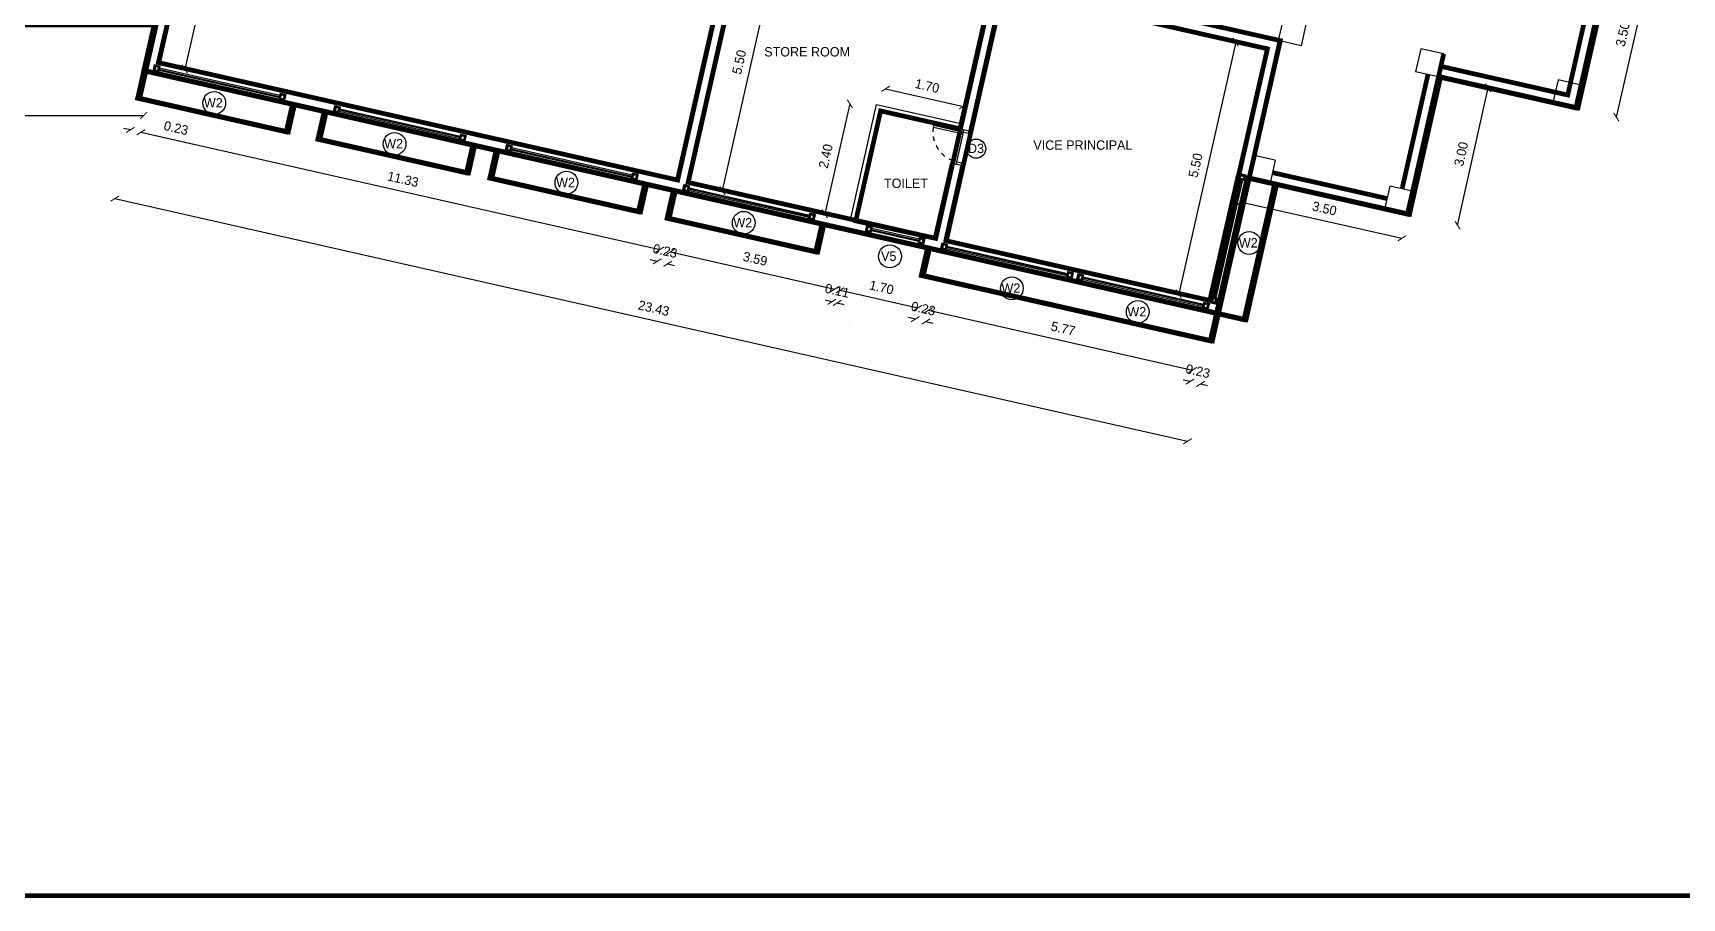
# Model space of a CAD drawing. Header units: metres. Extents: x 6101839 to 6102590, y -6659932 to -6659648.
# Drawn here: x 6102399.93 to 6102435.05, y -6659728.29 to -6659709.86 of the extents above; entities that cross this region are included whole.
import ezdxf

# ---------------------------------------------------------------- set-up
doc = ezdxf.new("R2010")
doc.units = ezdxf.units.M
doc.header["$LTSCALE"] = 500
doc.header["$MEASUREMENT"] = 0
doc.linetypes.add('DASHED2', pattern=[0.375, 0.25, -0.125])
doc.linetypes.add('HIDDEN', pattern=[0.375, 0.25, -0.125])
doc.layers.get('0').update_dxf_attribs({"linetype": 'CONTINUOUS'})
doc.layers.get('Defpoints').update_dxf_attribs({"linetype": 'CONTINUOUS'})
for name, color, linetype in [('above', 250, 'DASHED2'), ('Bldg', 44, 'CONTINUOUS'), ('BLK_1_FLR_2_CARPET_AREA', 25, 'CONTINUOUS'), ('BLK_1_FLR_2_CHAJJA', 6, 'CONTINUOUS'), ('BLK_1_FLR_2_WC_BATH', 223, 'CONTINUOUS'), ('BLK_1_LVL_2_BLDG_FOOT_PRINT', 1, 'CONTINUOUS'), ('DOORTEXT', 13, 'CONTINUOUS'), ('ED', 30, 'CONTINUOUS'), ('FURN1', 252, 'CONTINUOUS'), ('FURNITURE', 252, 'CONTINUOUS'), ('TEXT', 4, 'CONTINUOUS'), ('TITLE', 7, 'CONTINUOUS'), ('W-SCH', 205, 'CONTINUOUS'), ('wall1', 125, 'CONTINUOUS'), ('WINDOWS', 252, 'CONTINUOUS')]:
    doc.layers.add(name, color=color, linetype=linetype)
doc.layers.add('BLK_1_FLR_2_BLT_UP_AREA', color=26, linetype='CONTINUOUS', plot=False)
doc.styles.add('RM', font='GOTHIC.TTF')
doc.styles.add('S2', font='GOTHIC.TTF')
doc.styles.add('USA TEXT', font='GOTHIC.TTF')
doc.dimstyles.new('1-100-ED', dxfattribs={"dimtxt": 0.2, "dimasz": 0.15, "dimexe": 0.18, "dimexo": 0.0625, "dimgap": 0.15, "dimtad": 1, "dimzin": 0, "dimdsep": 46, "dimtxsty": 'USA TEXT', "dimblk": 'ARCHTICK', "dimcen": 0.1, "dimse1": 1, "dimse2": 1, "dimclrd": 256, "dimclrt": 256, "dimadec": 0, "dimazin": 0, "dimtfac": 1, "dimtofl": 0, "dimtmove": 0, "dimatfit": 3, "dimldrblk": 'ARCHTICK', "dimfxl": 0.18, "dimtolj": 1, "dimtzin": 0, "dimarcsym": 0})

# ---------------------------------------------------------------- blocks, each defined once
blk = doc.blocks.new('PIO-DOOR 750')
at = {"layer": 'FURN1'}
for p, q in [((-110, -50), (-110, 0)), ((0, -50), (-110, -50)), ((0, -50), (0, 0)), ((-110, -700), (-110, -750)), ((0, -700), (-110, -700)), ((0, -663), (0, -750)), ((649, -663), (0, -663)), ((649, -700), (0, -700)), ((649, -663), (649, -700))]:
    blk.add_line(p, q, dxfattribs=at)
at = {"layer": 'FURN1', "linetype": 'HIDDEN', "ltscale": 0.5}
blk.add_arc((0, -700), 650, 3.3033, 90.0041, dxfattribs=at)
blk = doc.blocks.new('_ArchTick')
at = {"color": 0, "linetype": 'ByBlock', "const_width": 0.15}
blk.add_lwpolyline([(-0.5, -0.5), (0.5, 0.5)], dxfattribs=at)
blk = doc.blocks.new('*D509')
at = {"layer": 'Defpoints', "color": 0, "transparency": 16777216}
for p in [(6102417.981, -6659711.518), (6102416.793, -6659713.71), (6102417.448, -6659713.859)]:
    blk.add_point(p, dxfattribs=at)
at = {"layer": 'ED', "lineweight": -2, "transparency": 16777216}
blk.add_line((6102417.326, -6659711.369), (6102416.793, -6659713.71), dxfattribs=at)
at = {"layer": 'ED', "lineweight": -2, "transparency": 16777216, "xscale": 0.15, "yscale": 0.15, "zscale": 0.15}
for p, rotation in [((6102417.326, -6659711.369), 77.17391871159901), ((6102416.793, -6659713.71), 257.1739187115991)]:
    blk.add_blockref('_ArchTick', p, dxfattribs=dict(at, rotation=rotation))
at = {"layer": 'ED', "transparency": 16777216, "insert": (6102416.811, -6659712.483), "char_height": 0.2, "attachment_point": 5, "rotation": 77.1739, "style": 'USA TEXT'}
blk.add_mtext('\\A1;2.40', dxfattribs=at)
blk = doc.blocks.new('*D510')
at = {"layer": 'Defpoints', "color": 0, "transparency": 16777216}
for p in [(6102417.981, -6659711.518), (6102419.745, -6659711.423), (6102419.639, -6659711.894)]:
    blk.add_point(p, dxfattribs=at)
at = {"layer": 'ED', "lineweight": -2, "transparency": 16777216}
blk.add_line((6102418.087, -6659711.048), (6102419.745, -6659711.423), dxfattribs=at)
at = {"layer": 'ED', "lineweight": -2, "transparency": 16777216, "xscale": 0.15, "yscale": 0.15, "zscale": 0.15}
for p, rotation in [((6102418.087, -6659711.048), 167.2503667508882), ((6102419.745, -6659711.423), 347.2503667508882)]:
    blk.add_blockref('_ArchTick', p, dxfattribs=dict(at, rotation=rotation))
at = {"layer": 'ED', "transparency": 16777216, "insert": (6102418.973, -6659710.987), "char_height": 0.2, "attachment_point": 5, "rotation": 347.2504, "style": 'USA TEXT'}
blk.add_mtext('\\A1;1.70', dxfattribs=at)
blk = doc.blocks.new('*D511')
at = {"layer": 'Defpoints', "color": 0, "transparency": 16777216}
for p in [(6102415.051, -6659707.678), (6102415.824, -6659707.853), (6102413.837, -6659713.042)]:
    blk.add_point(p, dxfattribs=at)
at = {"layer": 'ED', "lineweight": -2, "transparency": 16777216}
blk.add_line((6102414.61, -6659713.217), (6102415.824, -6659707.853), dxfattribs=at)
at = {"layer": 'ED', "lineweight": -2, "transparency": 16777216, "xscale": 0.15, "yscale": 0.15, "zscale": 0.15}
for p, rotation in [((6102415.824, -6659707.853), 77.2503668076973), ((6102414.61, -6659713.217), 257.2503668076973)]:
    blk.add_blockref('_ArchTick', p, dxfattribs=dict(at, rotation=rotation))
at = {"layer": 'ED', "transparency": 16777216, "insert": (6102414.968, -6659710.478), "char_height": 0.2, "attachment_point": 5, "rotation": 77.2504, "style": 'USA TEXT'}
blk.add_mtext('\\A1;5.50', dxfattribs=at)
blk = doc.blocks.new('*D556')
at = {"layer": 'Defpoints', "color": 0, "transparency": 16777216}
for p in [(6102395.603, -6659709.078), (6102402.284, -6659710.664), (6102402.284, -6659711.616)]:
    blk.add_point(p, dxfattribs=at)
at = {"layer": 'ED', "lineweight": -2, "transparency": 16777216}
blk.add_line((6102395.603, -6659711.616), (6102402.284, -6659711.616), dxfattribs=at)
at = {"layer": 'ED', "lineweight": -2, "transparency": 16777216, "xscale": 0.15, "yscale": 0.15, "zscale": 0.15, "rotation": 180}
blk.add_blockref('_ArchTick', (6102395.603, -6659711.616), dxfattribs=at)
at = {"layer": 'ED', "lineweight": -2, "transparency": 16777216, "xscale": 0.15, "yscale": 0.15, "zscale": 0.15}
blk.add_blockref('_ArchTick', (6102402.284, -6659711.616), dxfattribs=at)
at = {"layer": 'ED', "transparency": 16777216, "insert": (6102398.944, -6659711.361), "char_height": 0.2, "attachment_point": 5, "style": 'USA TEXT'}
blk.add_mtext('\\A1;6.68', dxfattribs=at)
blk = doc.blocks.new('*D558')
at = {"layer": 'Defpoints', "color": 0, "transparency": 16777216}
for p in [(6102403.772, -6659705.126), (6102402.559, -6659710.49), (6102403.159, -6659710.626)]:
    blk.add_point(p, dxfattribs=at)
at = {"layer": 'ED', "lineweight": -2, "transparency": 16777216}
blk.add_line((6102404.372, -6659705.261), (6102403.159, -6659710.626), dxfattribs=at)
at = {"layer": 'ED', "lineweight": -2, "transparency": 16777216, "xscale": 0.15, "yscale": 0.15, "zscale": 0.15}
for p, rotation in [((6102404.372, -6659705.261), 77.26027748724086), ((6102403.159, -6659710.626), 257.2602774872408)]:
    blk.add_blockref('_ArchTick', p, dxfattribs=dict(at, rotation=rotation))
at = {"layer": 'ED', "transparency": 16777216, "insert": (6102403.517, -6659707.887), "char_height": 0.2, "attachment_point": 5, "rotation": 77.2603, "style": 'USA TEXT'}
blk.add_mtext('\\A1;5.50', dxfattribs=at)
blk = doc.blocks.new('*D568')
at = {"layer": 'Defpoints', "color": 0, "transparency": 16777216}
for p in [(6102426.176, -6659710.195), (6102424.33, -6659715.416), (6102424.961, -6659715.559)]:
    blk.add_point(p, dxfattribs=at)
at = {"layer": 'ED', "lineweight": -2, "transparency": 16777216}
blk.add_line((6102425.544, -6659710.052), (6102424.33, -6659715.416), dxfattribs=at)
at = {"layer": 'ED', "lineweight": -2, "transparency": 16777216, "xscale": 0.15, "yscale": 0.15, "zscale": 0.15}
for p, rotation in [((6102425.544, -6659710.052), 77.24045605245341), ((6102424.33, -6659715.416), 257.2404560524534)]:
    blk.add_blockref('_ArchTick', p, dxfattribs=dict(at, rotation=rotation))
at = {"layer": 'ED', "transparency": 16777216, "insert": (6102424.688, -6659712.678), "char_height": 0.2, "attachment_point": 5, "rotation": 77.2405, "style": 'USA TEXT'}
blk.add_mtext('\\A1;5.50', dxfattribs=at)
blk = doc.blocks.new('*D569')
at = {"layer": 'Defpoints', "color": 0, "transparency": 16777216}
for p in [(6102425.788, -6659712.947), (6102429.202, -6659713.719), (6102429.085, -6659714.233)]:
    blk.add_point(p, dxfattribs=at)
at = {"layer": 'ED', "lineweight": -2, "transparency": 16777216}
blk.add_line((6102425.672, -6659713.461), (6102429.085, -6659714.233), dxfattribs=at)
at = {"layer": 'ED', "lineweight": -2, "transparency": 16777216, "xscale": 0.15, "yscale": 0.15, "zscale": 0.15}
for p, rotation in [((6102425.672, -6659713.461), 167.2503667074849), ((6102429.085, -6659714.233), 347.2503667074848)]:
    blk.add_blockref('_ArchTick', p, dxfattribs=dict(at, rotation=rotation))
at = {"layer": 'ED', "transparency": 16777216, "insert": (6102427.435, -6659713.598), "char_height": 0.2, "attachment_point": 5, "rotation": 347.2504, "style": 'USA TEXT'}
blk.add_mtext('\\A1;3.50', dxfattribs=at)
blk = doc.blocks.new('*D571')
at = {"layer": 'Defpoints', "color": 0, "transparency": 16777216}
for p in [(6102433.562, -6659708.042), (6102432.79, -6659711.455), (6102433.651, -6659711.65)]:
    blk.add_point(p, dxfattribs=at)
at = {"layer": 'ED', "lineweight": -2, "transparency": 16777216}
blk.add_line((6102434.424, -6659708.237), (6102433.651, -6659711.65), dxfattribs=at)
at = {"layer": 'ED', "lineweight": -2, "transparency": 16777216, "xscale": 0.15, "yscale": 0.15, "zscale": 0.15}
for p, rotation in [((6102434.424, -6659708.237), 77.2503667703297), ((6102433.651, -6659711.65), 257.2503667703297)]:
    blk.add_blockref('_ArchTick', p, dxfattribs=dict(at, rotation=rotation))
at = {"layer": 'ED', "transparency": 16777216, "insert": (6102433.789, -6659709.887), "char_height": 0.2, "attachment_point": 5, "rotation": 77.2504, "style": 'USA TEXT'}
blk.add_mtext('\\A1;3.50', dxfattribs=at)
blk = doc.blocks.new('*D572')
at = {"layer": 'Defpoints', "color": 0, "transparency": 16777216}
for p in [(6102429.851, -6659710.791), (6102430.921, -6659711.028), (6102429.202, -6659713.719)]:
    blk.add_point(p, dxfattribs=at)
at = {"layer": 'ED', "lineweight": -2, "transparency": 16777216}
blk.add_line((6102430.271, -6659713.957), (6102430.921, -6659711.028), dxfattribs=at)
at = {"layer": 'ED', "lineweight": -2, "transparency": 16777216, "xscale": 0.15, "yscale": 0.15, "zscale": 0.15}
for p, rotation in [((6102430.921, -6659711.028), 77.48922612891221), ((6102430.271, -6659713.957), 257.4892261289122)]:
    blk.add_blockref('_ArchTick', p, dxfattribs=dict(at, rotation=rotation))
at = {"layer": 'ED', "transparency": 16777216, "insert": (6102430.347, -6659712.437), "char_height": 0.2, "attachment_point": 5, "rotation": 77.4892, "style": 'USA TEXT'}
blk.add_mtext('\\A1;3.00', dxfattribs=at)
blk = doc.blocks.new('*D615')
at = {"layer": 'Defpoints', "color": 0, "transparency": 16777216}
for p in [(6102402.446, -6659709.949), (6102402.67, -6659710), (6102402.224, -6659711.974)]:
    blk.add_point(p, dxfattribs=at)
at = {"layer": 'ED', "lineweight": -2, "transparency": 16777216}
for p, q in [((6102402, -6659711.923), (6102401.853, -6659711.89)), ((6102402.224, -6659711.974), (6102403.317, -6659712.221))]:
    blk.add_line(p, q, dxfattribs=at)
at = {"layer": 'ED', "lineweight": -2, "transparency": 16777216, "xscale": 0.15, "yscale": 0.15, "zscale": 0.15}
for p, rotation in [((6102402, -6659711.923), 347.2602781145286), ((6102402.224, -6659711.974), 167.2602781145286)]:
    blk.add_blockref('_ArchTick', p, dxfattribs=dict(at, rotation=rotation))
at = {"layer": 'ED', "transparency": 16777216, "insert": (6102402.973, -6659711.882), "char_height": 0.2, "attachment_point": 5, "rotation": 347.2603, "style": 'USA TEXT'}
blk.add_mtext('\\A1;0.23', dxfattribs=at)
blk = doc.blocks.new('*D616')
at = {"layer": 'Defpoints', "color": 0, "transparency": 16777216}
for p in [(6102402.67, -6659710), (6102413.728, -6659712.485), (6102413.278, -6659714.473)]:
    blk.add_point(p, dxfattribs=at)
at = {"layer": 'ED', "lineweight": -2, "transparency": 16777216}
blk.add_line((6102402.224, -6659711.974), (6102413.278, -6659714.473), dxfattribs=at)
at = {"layer": 'ED', "lineweight": -2, "transparency": 16777216, "xscale": 0.15, "yscale": 0.15, "zscale": 0.15}
for p, rotation in [((6102402.224, -6659711.974), 167.2602844146399), ((6102413.278, -6659714.473), 347.2602844146398)]:
    blk.add_blockref('_ArchTick', p, dxfattribs=dict(at, rotation=rotation))
at = {"layer": 'ED', "transparency": 16777216, "insert": (6102407.807, -6659712.975), "char_height": 0.2, "attachment_point": 5, "rotation": 347.2603, "style": 'USA TEXT'}
blk.add_mtext('\\A1;11.33', dxfattribs=at)
blk = doc.blocks.new('*D617')
at = {"layer": 'Defpoints', "color": 0, "transparency": 16777216}
for p in [(6102413.728, -6659712.485), (6102413.943, -6659712.575), (6102413.445, -6659714.776)]:
    blk.add_point(p, dxfattribs=at)
at = {"layer": 'ED', "lineweight": -2, "transparency": 16777216}
for p, q in [((6102413.221, -6659714.725), (6102413.075, -6659714.692)), ((6102413.445, -6659714.776), (6102413.592, -6659714.809))]:
    blk.add_line(p, q, dxfattribs=at)
at = {"layer": 'ED', "lineweight": -2, "transparency": 16777216, "xscale": 0.15, "yscale": 0.15, "zscale": 0.15}
for p, rotation in [((6102413.221, -6659714.725), 347.2602844146398), ((6102413.445, -6659714.776), 167.2602844146399)]:
    blk.add_blockref('_ArchTick', p, dxfattribs=dict(at, rotation=rotation))
at = {"layer": 'ED', "transparency": 16777216, "insert": (6102413.389, -6659714.502), "char_height": 0.2, "attachment_point": 5, "rotation": 347.2603, "style": 'USA TEXT'}
blk.add_mtext('\\A1;0.23', dxfattribs=at)
blk = doc.blocks.new('*D618')
at = {"layer": 'Defpoints', "color": 0, "transparency": 16777216}
for p in [(6102413.943, -6659712.575), (6102417.379, -6659713.657), (6102417.004, -6659715.315)]:
    blk.add_point(p, dxfattribs=at)
at = {"layer": 'ED', "lineweight": -2, "transparency": 16777216}
blk.add_line((6102413.502, -6659714.524), (6102417.004, -6659715.315), dxfattribs=at)
at = {"layer": 'ED', "lineweight": -2, "transparency": 16777216, "xscale": 0.15, "yscale": 0.15, "zscale": 0.15}
for p, rotation in [((6102413.502, -6659714.524), 167.2602844146399), ((6102417.004, -6659715.315), 347.2602844146398)]:
    blk.add_blockref('_ArchTick', p, dxfattribs=dict(at, rotation=rotation))
at = {"layer": 'ED', "transparency": 16777216, "insert": (6102415.309, -6659714.671), "char_height": 0.2, "attachment_point": 5, "rotation": 347.2603, "style": 'USA TEXT'}
blk.add_mtext('\\A1;3.59', dxfattribs=at)
blk = doc.blocks.new('*D619')
at = {"layer": 'Defpoints', "color": 0, "transparency": 16777216}
for p in [(6102417.379, -6659713.657), (6102417.477, -6659713.746), (6102417.055, -6659715.611)]:
    blk.add_point(p, dxfattribs=at)
at = {"layer": 'ED', "lineweight": -2, "transparency": 16777216}
for p, q in [((6102416.943, -6659715.585), (6102416.797, -6659715.552)), ((6102417.055, -6659715.611), (6102417.201, -6659715.644))]:
    blk.add_line(p, q, dxfattribs=at)
at = {"layer": 'ED', "lineweight": -2, "transparency": 16777216, "xscale": 0.15, "yscale": 0.15, "zscale": 0.15}
for p, rotation in [((6102416.943, -6659715.585), 347.2602844146398), ((6102417.055, -6659715.611), 167.2602844146399)]:
    blk.add_blockref('_ArchTick', p, dxfattribs=dict(at, rotation=rotation))
at = {"layer": 'ED', "transparency": 16777216, "insert": (6102417.055, -6659715.349), "char_height": 0.2, "attachment_point": 5, "rotation": 347.2603, "style": 'USA TEXT'}
blk.add_mtext('\\A1;0.11', dxfattribs=at)
blk = doc.blocks.new('*D620')
at = {"layer": 'Defpoints', "color": 0, "transparency": 16777216}
for p in [(6102417.477, -6659713.746), (6102419.209, -6659713.791), (6102418.774, -6659715.716)]:
    blk.add_point(p, dxfattribs=at)
at = {"layer": 'ED', "lineweight": -2, "transparency": 16777216}
blk.add_line((6102417.116, -6659715.341), (6102418.774, -6659715.716), dxfattribs=at)
at = {"layer": 'ED', "lineweight": -2, "transparency": 16777216, "xscale": 0.15, "yscale": 0.15, "zscale": 0.15}
for p, rotation in [((6102417.116, -6659715.341), 167.2602844146399), ((6102418.774, -6659715.716), 347.2602844146398)]:
    blk.add_blockref('_ArchTick', p, dxfattribs=dict(at, rotation=rotation))
at = {"layer": 'ED', "transparency": 16777216, "insert": (6102418.001, -6659715.279), "char_height": 0.2, "attachment_point": 5, "rotation": 347.2603, "style": 'USA TEXT'}
blk.add_mtext('\\A1;1.70', dxfattribs=at)
blk = doc.blocks.new('*D621')
at = {"layer": 'Defpoints', "color": 0, "transparency": 16777216}
for p in [(6102419.209, -6659713.791), (6102419.427, -6659713.874), (6102418.945, -6659716.006)]:
    blk.add_point(p, dxfattribs=at)
at = {"layer": 'ED', "lineweight": -2, "transparency": 16777216}
for p, q in [((6102418.72, -6659715.955), (6102418.574, -6659715.922)), ((6102418.945, -6659716.006), (6102419.091, -6659716.039))]:
    blk.add_line(p, q, dxfattribs=at)
at = {"layer": 'ED', "lineweight": -2, "transparency": 16777216, "xscale": 0.15, "yscale": 0.15, "zscale": 0.15}
for p, rotation in [((6102418.72, -6659715.955), 347.2602844146398), ((6102418.945, -6659716.006), 167.2602844146399)]:
    blk.add_blockref('_ArchTick', p, dxfattribs=dict(at, rotation=rotation))
at = {"layer": 'ED', "transparency": 16777216, "insert": (6102418.889, -6659715.731), "char_height": 0.2, "attachment_point": 5, "rotation": 347.2603, "style": 'USA TEXT'}
blk.add_mtext('\\A1;0.23', dxfattribs=at)
blk = doc.blocks.new('*D622')
at = {"layer": 'Defpoints', "color": 0, "transparency": 16777216}
for p in [(6102419.422, -6659713.893), (6102424.95, -6659715.607), (6102424.626, -6659717.039)]:
    blk.add_point(p, dxfattribs=at)
at = {"layer": 'ED', "lineweight": -2, "transparency": 16777216}
blk.add_line((6102418.999, -6659715.766), (6102424.626, -6659717.039), dxfattribs=at)
at = {"layer": 'ED', "lineweight": -2, "transparency": 16777216, "xscale": 0.15, "yscale": 0.15, "zscale": 0.15}
for p, rotation in [((6102418.999, -6659715.766), 167.2602844146399), ((6102424.626, -6659717.039), 347.2602844146398)]:
    blk.add_blockref('_ArchTick', p, dxfattribs=dict(at, rotation=rotation))
at = {"layer": 'ED', "transparency": 16777216, "insert": (6102421.868, -6659716.156), "char_height": 0.2, "attachment_point": 5, "rotation": 347.2603, "style": 'USA TEXT'}
blk.add_mtext('\\A1;5.77', dxfattribs=at)
blk = doc.blocks.new('*D623')
at = {"layer": 'Defpoints', "color": 0, "transparency": 16777216}
for p in [(6102424.95, -6659715.607), (6102425.172, -6659715.668), (6102424.795, -6659717.337)]:
    blk.add_point(p, dxfattribs=at)
at = {"layer": 'ED', "lineweight": -2, "transparency": 16777216}
for p, q in [((6102424.57, -6659717.287), (6102424.424, -6659717.253)), ((6102424.795, -6659717.337), (6102424.941, -6659717.37))]:
    blk.add_line(p, q, dxfattribs=at)
at = {"layer": 'ED', "lineweight": -2, "transparency": 16777216, "xscale": 0.15, "yscale": 0.15, "zscale": 0.15}
for p, rotation in [((6102424.57, -6659717.287), 347.2602844146398), ((6102424.795, -6659717.337), 167.2602844146399)]:
    blk.add_blockref('_ArchTick', p, dxfattribs=dict(at, rotation=rotation))
at = {"layer": 'ED', "transparency": 16777216, "insert": (6102424.739, -6659717.063), "char_height": 0.2, "attachment_point": 5, "rotation": 347.2603, "style": 'USA TEXT'}
blk.add_mtext('\\A1;0.23', dxfattribs=at)
blk = doc.blocks.new('*D624')
at = {"layer": 'Defpoints', "color": 0, "transparency": 16777216}
for p in [(6102402.284, -6659710.664), (6102425.135, -6659715.834), (6102424.518, -6659718.557)]:
    blk.add_point(p, dxfattribs=at)
at = {"layer": 'ED', "lineweight": -2, "transparency": 16777216}
blk.add_line((6102401.668, -6659713.387), (6102424.518, -6659718.557), dxfattribs=at)
at = {"layer": 'ED', "lineweight": -2, "transparency": 16777216, "xscale": 0.15, "yscale": 0.15, "zscale": 0.15}
for p, rotation in [((6102401.668, -6659713.387), 167.2503667747731), ((6102424.518, -6659718.557), 347.250366774773)]:
    blk.add_blockref('_ArchTick', p, dxfattribs=dict(at, rotation=rotation))
at = {"layer": 'ED', "transparency": 16777216, "insert": (6102413.149, -6659715.723), "char_height": 0.2, "attachment_point": 5, "rotation": 347.2504, "style": 'USA TEXT'}
blk.add_mtext('\\A1;23.43', dxfattribs=at)

msp = doc.modelspace()

# ---------------------------------------------------------------- linework, layer by layer
at = {"layer": 'above', "const_width": 0.1}
for points in [[(6102402.28661, -6659710.66433), (6102402.15429, -6659711.24956), (6102405.31907, -6659711.96576), (6102405.45134, -6659711.38063)], [(6102406.12616, -6659711.53852), (6102405.99385, -6659712.12375), (6102409.15862, -6659712.83995), (6102409.2909, -6659712.25482)], [(6102409.78754, -6659712.36701), (6102409.65523, -6659712.95224), (6102412.82, -6659713.66844), (6102412.95228, -6659713.08331)], [(6102425.13444, -6659715.83404), (6102425.71927, -6659715.96812), (6102426.37673, -6659713.06224)], [(6102413.56342, -6659713.22167), (6102413.4311, -6659713.8069), (6102416.59588, -6659714.5231), (6102416.72815, -6659713.93797)], [(6102418.97859, -6659714.44122), (6102418.84618, -6659715.02643), (6102425.00198, -6659716.41923), (6102425.13439, -6659715.83402)]]:
    msp.add_lwpolyline(points, dxfattribs=at)
at = {"layer": 'Bldg', "linetype": 'ByBlock'}
for p, q in [((6102417.33833, -6659713.83624), (6102417.89389, -6659711.38091)), ((6102417.45043, -6659713.8619), (6102417.98068, -6659711.51845)), ((6102417.89389, -6659711.38091), (6102419.66414, -6659711.78146)), ((6102417.98068, -6659711.51845), (6102419.63876, -6659711.89363))]:
    msp.add_line(p, q, dxfattribs=at)
at = {"layer": 'BLK_1_FLR_2_BLT_UP_AREA', "color": 26, "linetype": 'Continuous', "const_width": 0.1}
msp.add_lwpolyline([(6102414.30791, -6659681.23752), (6102414.30791, -6659688.97752), (6102415.87087, -6659688.97752), (6102416.63732, -6659685.59023), (6102422.3888, -6659685.59023), (6102422.3888, -6659693.01617), (6102429.95526, -6659694.72806), (6102429.25345, -6659697.82968), (6102432.66736, -6659698.60215), (6102430.68114, -6659707.38024), (6102433.60717, -6659708.04232), (6102432.83476, -6659711.45602), (6102429.90872, -6659710.79395), (6102429.24665, -6659713.71998), (6102425.83295, -6659712.94756), (6102425.17878, -6659715.83451), (6102402.32922, -6659710.66434), (6102402.54977, -6659709.68953), (6102395.64791, -6659709.68953)], dxfattribs=at)
at = {"layer": 'BLK_1_FLR_2_CARPET_AREA', "color": 15, "linetype": 'Continuous', "const_width": 0.1}
msp.add_lwpolyline([(6102433.60717, -6659708.04232), (6102432.83476, -6659711.45602), (6102429.89653, -6659710.79119), (6102429.24665, -6659713.71998), (6102425.83292, -6659712.9477), (6102426.49576, -6659710.02169), (6102403.64432, -6659704.85164)], dxfattribs=at)
for points in [[(6102413.65799, -6659712.99181), (6102414.87179, -6659707.62742), (6102411.42295, -6659706.84705), (6102411.47365, -6659706.62299), (6102409.52294, -6659706.18125), (6102409.47195, -6659706.4056), (6102408.49692, -6659706.18498), (6102408.5476, -6659705.96099), (6102406.59663, -6659705.52041), (6102406.54614, -6659705.74358), (6102403.81719, -6659705.12659), (6102402.60442, -6659710.49072)], [(6102419.15414, -6659714.23501), (6102420.36785, -6659708.87102), (6102417.66635, -6659708.26104), (6102417.71735, -6659708.03561), (6102415.76638, -6659707.59503), (6102415.71584, -6659707.81841), (6102415.09612, -6659707.67818), (6102413.88232, -6659713.04257)], [(6102425.00589, -6659715.55951), (6102419.37847, -6659714.28577), (6102420.59218, -6659708.92178), (6102421.56809, -6659709.14216), (6102421.61868, -6659708.91816), (6102423.56932, -6659709.35953), (6102423.51868, -6659709.58396), (6102426.22051, -6659710.19579)]]:
    msp.add_lwpolyline(points, close=True, dxfattribs=at)
at = {"layer": 'BLK_1_FLR_2_CHAJJA', "linetype": 'Continuous', "const_width": 0.1}
for points in [[(6102405.36411, -6659711.96632), (6102405.49759, -6659711.3816), (6102402.33144, -6659710.66577), (6102402.19933, -6659711.25012)], [(6102406.03889, -6659712.12431), (6102406.17247, -6659711.53395), (6102409.33594, -6659712.25538), (6102409.20366, -6659712.84051)], [(6102409.70027, -6659712.95279), (6102409.83385, -6659712.36241), (6102413.00082, -6659713.079), (6102412.86719, -6659713.66949)], [(6102425.17863, -6659715.83448), (6102425.76467, -6659715.96707), (6102426.41787, -6659713.08003), (6102425.83292, -6659712.9477)], [(6102413.4762, -6659713.80718), (6102413.60845, -6659713.22223), (6102416.77319, -6659713.93853), (6102416.64092, -6659714.52366)], [(6102419.02362, -6659714.4418), (6102418.89122, -6659715.02699), (6102425.04702, -6659716.41979), (6102425.17863, -6659715.83448)]]:
    msp.add_lwpolyline(points, close=True, dxfattribs=at)
at = {"layer": 'BLK_1_FLR_2_WC_BATH', "linetype": 'Continuous', "const_width": 0.1}
msp.add_lwpolyline([(6102417.45043, -6659713.8619), (6102417.98068, -6659711.51845), (6102419.68173, -6659711.90335), (6102419.15432, -6659714.23505)], close=True, dxfattribs=at)
at = {"layer": 'BLK_1_LVL_2_BLDG_FOOT_PRINT', "ltscale": 400, "const_width": 0.1}
msp.add_lwpolyline([(6102397.98351, -6659674.67662), (6102401.07288, -6659674.67662), (6102401.07288, -6659670.99896), (6102412.91469, -6659678.83696), (6102414.26286, -6659678.83743), (6102414.26288, -6659688.97696), (6102415.82583, -6659688.97696), (6102416.59228, -6659685.58967), (6102422.34376, -6659685.58967), (6102422.34376, -6659693.01561), (6102429.91022, -6659694.72749), (6102429.20842, -6659697.82912), (6102432.62233, -6659698.60159), (6102430.6361, -6659707.37968), (6102433.56214, -6659708.04176), (6102432.78972, -6659711.45546), (6102429.86369, -6659710.79338), (6102429.20161, -6659713.71942), (6102425.78791, -6659712.947), (6102425.13374, -6659715.83395), (6102402.28418, -6659710.66378), (6102402.50473, -6659709.68897), (6102395.60287, -6659709.68897)], dxfattribs=at)
at = {"layer": 'ED', "linetype": 'ByBlock'}
msp.add_line((6102419.60128, -6659712.60284), (6102419.74477, -6659711.96888), dxfattribs=at)
at = {"layer": 'FURN1', "const_width": 0.1}
for points in [[(6102402.53796, -6659710.58483), (6102402.58673, -6659710.59587), (6102402.57569, -6659710.64464), (6102402.52693, -6659710.6336)], [(6102405.26892, -6659711.20276), (6102405.22016, -6659711.19173), (6102405.20912, -6659711.2405), (6102405.25789, -6659711.25153)], [(6102406.3782, -6659711.456), (6102406.42697, -6659711.46703), (6102406.41593, -6659711.5158), (6102406.36717, -6659711.50476)], [(6102409.10917, -6659712.07393), (6102409.0604, -6659712.06289), (6102409.04937, -6659712.11166), (6102409.09813, -6659712.1227)], [(6102410.03994, -6659712.28287), (6102410.08871, -6659712.2939), (6102410.07768, -6659712.34267), (6102410.02891, -6659712.33163)], [(6102412.77091, -6659712.9008), (6102412.72214, -6659712.88976), (6102412.71111, -6659712.93853), (6102412.75987, -6659712.94956)], [(6102425.66194, -6659712.90044), (6102425.65091, -6659712.94921), (6102425.69967, -6659712.96024), (6102425.71071, -6659712.91147)], [(6102413.81582, -6659713.13753), (6102413.86459, -6659713.14856), (6102413.85355, -6659713.19733), (6102413.80478, -6659713.18629)], [(6102416.54678, -6659713.75546), (6102416.49802, -6659713.74442), (6102416.48698, -6659713.79319), (6102416.53575, -6659713.80423)], [(6102417.69989, -6659714.05496), (6102417.74745, -6659714.06572), (6102417.75821, -6659714.01815), (6102417.71065, -6659714.00739)], [(6102418.8706, -6659714.31969), (6102418.82303, -6659714.30893), (6102418.83379, -6659714.26136), (6102418.88136, -6659714.27212)], [(6102419.31225, -6659714.38035), (6102419.36101, -6659714.39139), (6102419.34998, -6659714.44016), (6102419.30121, -6659714.42912)], [(6102422.04321, -6659714.99828), (6102421.99444, -6659714.98725), (6102421.98341, -6659715.03602), (6102422.03217, -6659715.04705)], [(6102422.20847, -6659715.03568), (6102422.25724, -6659715.04672), (6102422.2462, -6659715.09549), (6102422.19743, -6659715.08445)], [(6102425.05558, -6659715.58038), (6102425.06662, -6659715.53161), (6102425.11539, -6659715.54265), (6102425.10435, -6659715.59141)], [(6102424.93943, -6659715.65361), (6102424.89067, -6659715.64258), (6102424.87963, -6659715.69135), (6102424.9284, -6659715.70238)]]:
    msp.add_lwpolyline(points, close=True, dxfattribs=at)
at = {"layer": 'FURNITURE', "linetype": 'ByBlock', "ltscale": 0.2}
for p, q in [((6102402.57569, -6659710.64464), (6102405.20851, -6659711.24037)), ((6102402.58673, -6659710.59587), (6102405.22016, -6659711.19173)), ((6102406.41593, -6659711.5158), (6102409.04875, -6659712.11153)), ((6102406.42697, -6659711.46703), (6102409.0604, -6659712.06289)), ((6102410.08871, -6659712.2939), (6102412.72214, -6659712.88976)), ((6102410.07768, -6659712.34267), (6102412.7105, -6659712.9384)), ((6102425.05502, -6659715.58263), (6102425.65091, -6659712.94921)), ((6102425.10379, -6659715.59367), (6102425.69954, -6659712.96085)), ((6102413.85355, -6659713.19733), (6102416.48637, -6659713.79306)), ((6102413.86459, -6659713.14856), (6102416.49802, -6659713.74442)), ((6102418.82303, -6659714.30893), (6102417.74745, -6659714.06572)), ((6102418.83379, -6659714.26136), (6102417.75821, -6659714.01815)), ((6102419.34998, -6659714.44016), (6102421.9828, -6659715.03589)), ((6102419.36101, -6659714.39139), (6102421.99444, -6659714.98725)), ((6102422.2462, -6659715.09549), (6102424.87902, -6659715.69121)), ((6102422.25724, -6659715.04671), (6102424.89067, -6659715.64258))]:
    msp.add_line(p, q, dxfattribs=at)
at = {"layer": 'FURNITURE', "color": 4, "linetype": 'ByBlock', "ltscale": 0.2}
for p, q in [((6102402.58121, -6659710.62025), (6102405.21464, -6659711.21612)), ((6102406.42145, -6659711.49142), (6102409.05488, -6659712.08728)), ((6102410.08319, -6659712.31828), (6102412.71662, -6659712.91415)), ((6102425.09096, -6659715.53712), (6102425.6753, -6659712.95472)), ((6102413.85907, -6659713.17295), (6102416.4925, -6659713.76881)), ((6102418.82782, -6659714.28501), (6102417.75283, -6659714.04194)), ((6102419.35549, -6659714.41577), (6102421.98892, -6659715.01164)), ((6102422.25172, -6659715.0711), (6102424.88515, -6659715.66697))]:
    msp.add_line(p, q, dxfattribs=at)
at = {"layer": 'TITLE', "color": 12, "const_width": 0.1}
msp.add_lwpolyline([(6102328.47514, -6659728.23897), (6102455.96321, -6659728.23897), (6102455.96321, -6659648.34397), (6102328.47514, -6659648.34397)], close=True, dxfattribs=at)
at = {"layer": 'W-SCH'}
for centre, radius in [((6102403.78705, -6659711.34959), 0.24242), ((6102407.6273, -6659712.22076), 0.24242), ((6102420.01592, -6659712.32366), 0.20375), ((6102411.28904, -6659713.04763), 0.24242), ((6102415.06491, -6659713.90229), 0.24242), ((6102425.83243, -6659714.33267), 0.24242), ((6102418.17938, -6659714.61721), 0.24242), ((6102420.77573, -6659715.29823), 0.24242), ((6102423.45756, -6659715.80044), 0.24242)]:
    msp.add_circle(centre, radius, dxfattribs=at)
at = {"layer": 'wall1', "linetype": 'ByBlock'}
for p, q in [((6102403.5994, -6659704.85056), (6102402.28418, -6659710.66378)), ((6102403.77225, -6659705.12556), (6102402.55938, -6659710.49016)), ((6102414.49572, -6659709.08988), (6102413.61295, -6659712.99125)), ((6102414.72005, -6659709.14064), (6102413.83728, -6659713.04201)), ((6102419.63876, -6659711.89363), (6102420.32282, -6659708.87046)), ((6102419.86309, -6659711.94439), (6102420.54715, -6659708.92122)), ((6102423.52428, -6659709.35897), (6102426.45072, -6659710.02113)), ((6102423.47365, -6659709.5834), (6102426.17558, -6659710.19476)), ((6102426.17558, -6659710.19476), (6102425.56822, -6659712.87685)), ((6102426.45072, -6659710.02113), (6102425.79349, -6659712.92345)), ((6102402.55938, -6659710.49016), (6102402.50862, -6659710.71449)), ((6102402.55938, -6659710.49016), (6102413.61295, -6659712.99125)), ((6102402.28418, -6659710.66378), (6102413.80338, -6659713.27101)), ((6102405.29034, -6659711.1081), (6102405.23958, -6659711.33242)), ((6102406.39962, -6659711.36132), (6102406.34886, -6659711.58565)), ((6102409.13059, -6659711.97926), (6102409.07983, -6659712.20359)), ((6102419.63876, -6659711.89363), (6102419.86309, -6659711.94439)), ((6102419.86309, -6659711.94439), (6102419.88847, -6659711.83222)), ((6102410.06136, -6659712.18819), (6102410.01061, -6659712.41252)), ((6102419.1091, -6659714.23445), (6102419.47325, -6659712.62514)), ((6102419.33343, -6659714.28521), (6102419.69757, -6659712.67589)), ((6102419.47325, -6659712.62514), (6102419.69757, -6659712.67589)), ((6102412.79233, -6659712.80613), (6102412.74157, -6659713.03046)), ((6102413.83724, -6659713.04285), (6102413.78648, -6659713.26718)), ((6102425.56727, -6659712.87902), (6102425.7916, -6659712.92978)), ((6102416.5682, -6659713.66079), (6102416.51744, -6659713.88512)), ((6102416.56838, -6659713.65998), (6102417.72914, -6659713.9257)), ((6102416.51745, -6659713.88512), (6102417.67904, -6659714.1471)), ((6102417.67904, -6659714.1471), (6102417.7298, -6659713.92277)), ((6102418.84971, -6659714.41199), (6102418.90047, -6659714.18766)), ((6102418.84971, -6659714.41199), (6102419.28285, -6659714.51)), ((6102418.90047, -6659714.18766), (6102419.1091, -6659714.23445)), ((6102419.33367, -6659714.28568), (6102419.28291, -6659714.51001)), ((6102422.06463, -6659714.90362), (6102422.01387, -6659715.12794)), ((6102422.01387, -6659715.12794), (6102422.17907, -6659715.16533)), ((6102422.06468, -6659714.90363), (6102422.22989, -6659714.94101)), ((6102422.22989, -6659714.94101), (6102422.17913, -6659715.16534)), ((6102424.96085, -6659715.55894), (6102424.91009, -6659715.78327)), ((6102424.91009, -6659715.78327), (6102425.1345, -6659715.83412)), ((6102424.96091, -6659715.55896), (6102425.18524, -6659715.60972)), ((6102425.18519, -6659715.60971), (6102425.1345, -6659715.83412)), ((6102417.30359, -6659716.04534), (6102417.30359, -6659716.04534))]:
    msp.add_line(p, q, dxfattribs=at)
at = {"layer": 'wall1', "color": 0, "linetype": 'ByBlock'}
for p, q in [((6102426.56033, -6659709.53329), (6102426.44998, -6659710.02097)), ((6102427.048, -6659709.64364), (6102426.93765, -6659710.13131)), ((6102426.93765, -6659710.13131), (6102426.44998, -6659710.02097)), ((6102429.48636, -6659710.19537), (6102429.37601, -6659710.68304)), ((6102429.97403, -6659710.30571), (6102429.48636, -6659710.19537)), ((6102429.97403, -6659710.30571), (6102429.86369, -6659710.79338)), ((6102429.86369, -6659710.79338), (6102429.37601, -6659710.68304)), ((6102432.41239, -6659710.85744), (6102432.30205, -6659711.34511)), ((6102432.90006, -6659710.96779), (6102432.41239, -6659710.85744)), ((6102432.90006, -6659710.96779), (6102432.78972, -6659711.45546)), ((6102432.78972, -6659711.45546), (6102432.30205, -6659711.34511)), ((6102425.89825, -6659712.45933), (6102425.78791, -6659712.947)), ((6102426.38593, -6659712.56967), (6102425.89825, -6659712.45933)), ((6102426.38593, -6659712.56967), (6102426.27558, -6659713.05734)), ((6102426.27558, -6659713.05734), (6102425.78791, -6659712.947)), ((6102428.82429, -6659713.1214), (6102428.71394, -6659713.60907)), ((6102429.31196, -6659713.23174), (6102428.82429, -6659713.1214)), ((6102429.31196, -6659713.23174), (6102429.20161, -6659713.71942)), ((6102429.20161, -6659713.71942), (6102428.71394, -6659713.60907))]:
    msp.add_line(p, q, dxfattribs=at)
at = {"layer": 'WINDOWS', "linetype": 'ByBlock'}
for p, q in [((6102402.55938, -6659710.49016), (6102405.29034, -6659711.1081)), ((6102402.50856, -6659710.71448), (6102405.23959, -6659711.33243)), ((6102406.34881, -6659711.58564), (6102409.07983, -6659712.20359)), ((6102406.39962, -6659711.36132), (6102409.13059, -6659711.97926)), ((6102410.06136, -6659712.18819), (6102412.79233, -6659712.80613)), ((6102410.01055, -6659712.41251), (6102412.74157, -6659713.03046)), ((6102413.83724, -6659713.04285), (6102416.5682, -6659713.66079)), ((6102424.96091, -6659715.55896), (6102425.56727, -6659712.87902)), ((6102425.18519, -6659715.60971), (6102425.7916, -6659712.92978)), ((6102413.78642, -6659713.26717), (6102416.51745, -6659713.88512)), ((6102418.90047, -6659714.18766), (6102417.7298, -6659713.92277)), ((6102418.84971, -6659714.41199), (6102417.67904, -6659714.1471)), ((6102419.33367, -6659714.28568), (6102422.06463, -6659714.90362)), ((6102419.28285, -6659714.51), (6102422.01387, -6659715.12795)), ((6102422.22989, -6659714.94101), (6102424.96085, -6659715.55894)), ((6102422.17907, -6659715.16533), (6102424.9101, -6659715.78327))]:
    msp.add_line(p, q, dxfattribs=at)
at = {"layer": 'WINDOWS', "const_width": 0.1}
for points in [[(6102429.86369, -6659710.79338), (6102432.78972, -6659711.45546), (6102433.56214, -6659708.04176), (6102430.6361, -6659707.37968)], [(6102429.91444, -6659710.56906), (6102432.61615, -6659711.18037), (6102433.22746, -6659708.47867)], [(6102429.20161, -6659713.71942), (6102429.20161, -6659713.71942), (6102429.97403, -6659710.30571)], [(6102429.08763, -6659713.18099), (6102429.63936, -6659710.74263)], [(6102426.27558, -6659713.05734), (6102428.71418, -6659713.60912)], [(6102426.32634, -6659712.83301), (6102428.7647, -6659713.38474)]]:
    msp.add_lwpolyline(points, dxfattribs=at)

# ---------------------------------------------------------------- block references
at = {"layer": 'FURN1', "xscale": 0.001, "yscale": 0.001, "zscale": 0.001, "rotation": 167.2503667948877}
msp.add_blockref('PIO-DOOR 750', (6102419.59029, -6659712.65162), dxfattribs=at)

# ---------------------------------------------------------------- texts
at = {"layer": 'DOORTEXT', "color": 3, "style": 'RM'}
for s, p in [('W2', (6102403.56586, -6659711.44598)), ('W2', (6102407.4061, -6659712.31715)), ('D3', (6102419.84161, -6659712.41756)), ('W2', (6102411.06784, -6659713.14402)), ('W2', (6102414.84372, -6659713.99868)), ('W2', (6102425.61124, -6659714.42906)), ('V5', (6102417.99056, -6659714.7136)), ('W2', (6102420.55454, -6659715.39462)), ('W2', (6102423.23637, -6659715.89683))]:
    msp.add_text(s, height=0.2, dxfattribs=at).set_placement(p)
at = {"layer": 'TEXT', "color": 7, "style": 'S2'}
for s, p in [('STORE ROOM', (6102415.5017, -6659710.35873)), ('VICE PRINCIPAL ', (6102421.23386, -6659712.34748)), ('TOILET', (6102418.0532, -6659713.16173))]:
    msp.add_text(s, height=0.2, dxfattribs=at).set_placement(p)

# ---------------------------------------------------------------- dimensions: what is measured, and where the dimension line sits
at = {"layer": 'ED'}
for p1, p2, distance, picture, middle in [((6102403.77225, -6659705.12556), (6102402.55938, -6659710.49016), 0.61476, '*D558', (6102403.51669, -6659707.88719)), ((6102413.83728, -6659713.04201), (6102415.05108, -6659707.67762), -0.79247, '*D511', (6102414.96837, -6659710.47843)), ((6102433.56214, -6659708.04176), (6102432.78972, -6659711.45546), 0.88332, '*D571', (6102433.78873, -6659709.88727)), ((6102402.44588, -6659709.94909), (6102402.67024, -6659709.99981), -2.02369, '*D615', (6102402.97296, -6659711.88155)), ((6102426.17558, -6659710.19476), (6102424.96085, -6659715.55894), -0.64732, '*D568', (6102424.68815, -6659712.67756)), ((6102402.28418, -6659710.66378), (6102425.1345, -6659715.83412), -2.79188, '*D624', (6102413.14948, -6659715.72325)), ((6102417.98068, -6659711.51845), (6102419.63876, -6659711.89363), 0.48267, '*D510', (6102418.97253, -6659710.98653)), ((6102429.20161, -6659713.71942), (6102429.85149, -6659710.79062), -1.0959, '*D572', (6102430.34745, -6659712.43717)), ((6102417.98068, -6659711.51845), (6102417.4479, -6659713.85857), -0.67131, '*D509', (6102416.81106, -6659712.48287)), ((6102425.78791, -6659712.947), (6102429.20161, -6659713.71942), -0.52688, '*D569', (6102427.43477, -6659713.59835))]:
    dim = msp.add_aligned_dim(p1=p1, p2=p2, distance=distance, dimstyle='1-100-ED', dxfattribs=at)
    dim.commit()
    dim.dimension.update_dxf_attribs({"geometry": picture, "text_midpoint": middle})
dim = msp.add_linear_dim(base=(6102402.28418, -6659711.61647), p1=(6102395.60293, -6659709.07797), p2=(6102402.28418, -6659710.66378), dimstyle='1-100-ED', dxfattribs=at)
dim.commit()
dim.dimension.update_dxf_attribs({"geometry": '*D556', "text_midpoint": (6102398.94356, -6659711.36144)})
for base, p1, p2, picture, middle in [((6102413.27807, -6659714.47288), (6102402.67024, -6659709.99981), (6102413.72755, -6659712.48478), '*D616', (6102407.80726, -6659712.97453)), ((6102417.00397, -6659715.31526), (6102413.943, -6659712.57481), (6102417.37887, -6659713.65705), '*D618', (6102415.30942, -6659714.67068)), ((6102418.77433, -6659715.71552), (6102417.47672, -6659713.7457), (6102419.20946, -6659713.79092), '*D620', (6102418.00147, -6659715.27932)), ((6102424.62631, -6659717.03859), (6102419.42207, -6659713.8935), (6102424.94994, -6659715.60717), '*D622', (6102421.86817, -6659716.15612))]:
    dim = msp.add_linear_dim(base=base, p1=p1, p2=p2, angle=167.260284, dimstyle='1-100-ED', dxfattribs=at)
    dim.commit()
    dim.dimension.update_dxf_attribs({"geometry": picture, "text_midpoint": middle})
for base, p1, p2, picture, middle in [((6102413.44538, -6659714.77579), (6102413.72755, -6659712.48478), (6102413.943, -6659712.57481), '*D617', (6102413.33321, -6659714.75044)), ((6102417.05507, -6659715.61066), (6102417.37887, -6659713.65705), (6102417.47672, -6659713.7457), '*D619', (6102416.99899, -6659715.59798)), ((6102418.94457, -6659716.00551), (6102419.20946, -6659713.79092), (6102419.42655, -6659713.8737), '*D621', (6102418.8324, -6659715.98015)), ((6102424.79462, -6659717.33727), (6102424.94994, -6659715.60717), (6102425.1721, -6659715.66766), '*D623', (6102424.68244, -6659717.3119))]:
    dim = msp.add_linear_dim(base=base, p1=p1, p2=p2, angle=167.260284, dimstyle='1-100-ED', dxfattribs=at)
    dim.commit()
    dim.dimension.update_dxf_attribs({"geometry": picture, "text_midpoint": middle, "dimtype": 160})

doc.saveas('drawing.dxf')
